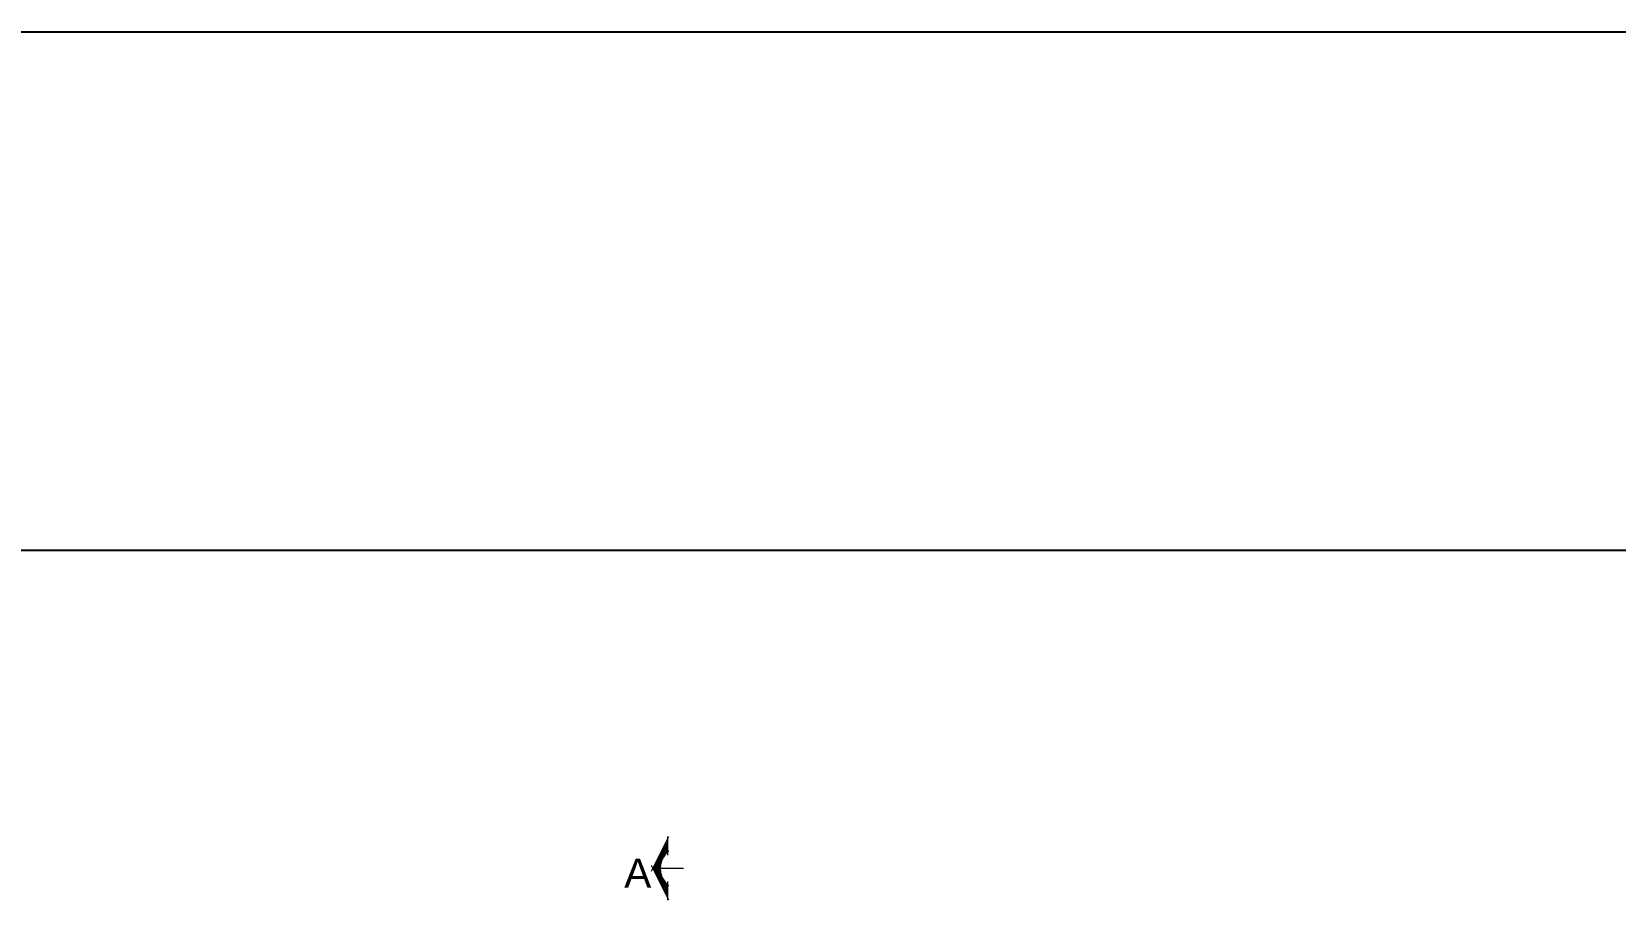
# Model space of a CAD drawing. Header units: metres. Extents: x 14 to 161, y 5 to 309.
# Drawn here: x 112.32 to 124.88, y 301.9 to 308.85 of the extents above; entities that cross this region are included whole.
import ezdxf

# ---------------------------------------------------------------- set-up
doc = ezdxf.new("R2010")
doc.units = ezdxf.units.M
doc.linetypes.add('ACAD_ISO05W100', pattern=[33, 24, -3, 0, -3, 0, -3])
doc.layers.add('E-Corte', color=2, linetype='ACAD_ISO05W100', lineweight=20)
doc.layers.add('E-Textos', color=3, linetype='Continuous', lineweight=15)
doc.layers.add('E-Pie', color=1, linetype='Continuous')
doc.styles.add('General', font='arial.ttf', dxfattribs={"height": 2.3})

# ---------------------------------------------------------------- blocks, each defined once
blk = doc.blocks.new('SEÑA')
at = {"layer": 'E-Corte', "color": 0}
for p, q in [((-1.1, -0.05), (0.1, 0.55)), ((-0.1, 0.55), (1.1, -0.05)), ((-0.459, 0), (-1.1, 0)), ((1.1, 0), (0.459, 0))]:
    blk.add_line(p, q, dxfattribs=at)
at = {"layer": 'E-Corte', "color": 16}
for p, q in [((-0.869, 0.038), (-0.558, 0.038)), ((-0.844, 0.05), (-0.546, 0.05)), ((-0.819, 0.062), (-0.533, 0.062)), ((-0.794, 0.075), (-0.52, 0.075)), ((-0.769, 0.088), (-0.505, 0.088)), ((-0.744, 0.1), (-0.491, 0.1)), ((-0.719, 0.113), (-0.475, 0.113)), ((-0.694, 0.125), (-0.458, 0.125)), ((-0.669, 0.138), (-0.441, 0.138)), ((-0.644, 0.15), (-0.422, 0.15)), ((-0.619, 0.163), (-0.402, 0.163)), ((-0.594, 0.175), (-0.381, 0.175)), ((-0.569, 0.188), (-0.358, 0.188)), ((-0.544, 0.2), (-0.333, 0.2)), ((-0.519, 0.212), (-0.305, 0.212)), ((-0.494, 0.225), (-0.274, 0.225)), ((-0.469, 0.237), (-0.238, 0.237)), ((-0.444, 0.25), (-0.195, 0.25)), ((-0.419, 0.263), (-0.139, 0.263)), ((-0.394, 0.275), (0.394, 0.275)), ((-0.369, 0.287), (0.369, 0.287)), ((-0.344, 0.3), (0.344, 0.3)), ((-0.319, 0.312), (0.319, 0.312)), ((-0.294, 0.325), (0.294, 0.325)), ((-0.269, 0.338), (0.269, 0.338)), ((-0.244, 0.35), (0.244, 0.35)), ((-0.219, 0.362), (0.219, 0.362)), ((-0.194, 0.375), (0.194, 0.375)), ((-0.169, 0.388), (0.169, 0.388)), ((-0.144, 0.4), (0.144, 0.4)), ((-0.119, 0.412), (0.119, 0.412)), ((-0.094, 0.425), (0.094, 0.425)), ((-0.069, 0.438), (0.069, 0.438)), ((-0.044, 0.45), (0.044, 0.45)), ((-0.019, 0.463), (0.019, 0.463)), ((0.139, 0.263), (0.419, 0.263)), ((0.195, 0.25), (0.444, 0.25)), ((0.238, 0.237), (0.469, 0.237)), ((0.274, 0.225), (0.494, 0.225)), ((0.305, 0.212), (0.519, 0.212)), ((0.333, 0.2), (0.544, 0.2)), ((0.358, 0.188), (0.569, 0.188)), ((0.381, 0.175), (0.594, 0.175)), ((0.402, 0.163), (0.619, 0.163)), ((0.422, 0.15), (0.644, 0.15)), ((0.441, 0.138), (0.669, 0.138)), ((0.458, 0.125), (0.694, 0.125)), ((0.475, 0.113), (0.719, 0.113)), ((0.491, 0.1), (0.744, 0.1)), ((0.505, 0.088), (0.769, 0.088)), ((0.52, 0.075), (0.794, 0.075)), ((0.533, 0.062), (0.819, 0.062)), ((0.546, 0.05), (0.844, 0.05)), ((0.558, 0.038), (0.869, 0.038))]:
    blk.add_line(p, q, dxfattribs=at)
at = {"layer": 'E-Corte', "color": 0}
blk.add_lwpolyline([(0, 0.472), (0.894, 0.025), (0.57, 0.025, 0.438529), (-0.57, 0.025), (-0.894, 0.025)], format="xyb", close=True, dxfattribs=at)
blk.add_arc((0, -0.5), 0.75, 36.8699, 143.1301, dxfattribs=at)

msp = doc.modelspace()

# ---------------------------------------------------------------- linework, layer by layer
at = {"layer": 'E-Corte', "color": 2}
msp.add_lwpolyline([(117.24964, 273.7206), (117.49104, 273.7206), (117.49104, 302.22128), (117.24964, 302.22128)], dxfattribs=at)
at = {"layer": 'E-Pie', "color": 1}
msp.add_lwpolyline([(65.38178, 308.85366), (161.00678, 308.85366), (161.00678, 243.22866), (65.38178, 243.22866)], close=True, dxfattribs=at)
at = {"layer": 'E-Pie', "color": 5}
msp.add_lwpolyline([(69.65758, 304.74116), (69.65758, 247.34116), (156.91409, 247.34116), (156.91409, 304.74116)], close=True, dxfattribs=at)

# ---------------------------------------------------------------- block references
at = {"layer": 'E-Corte', "color": 2, "ltscale": 0.01, "xscale": 0.2287611696416008, "yscale": 0.2287611696416008, "zscale": 0.2287611696416008, "rotation": 90}
msp.add_blockref('SEÑA', (117.36402, 302.22128), dxfattribs=at)

# ---------------------------------------------------------------- texts
at = {"layer": 'E-Textos', "ltscale": 0.5, "insert": (117.00373, 302.2996), "char_height": 0.23, "width": 0.2499252, "attachment_point": 1, "style": 'General'}
msp.add_mtext('\\pxqc;A', dxfattribs=at)

doc.saveas('drawing.dxf')
